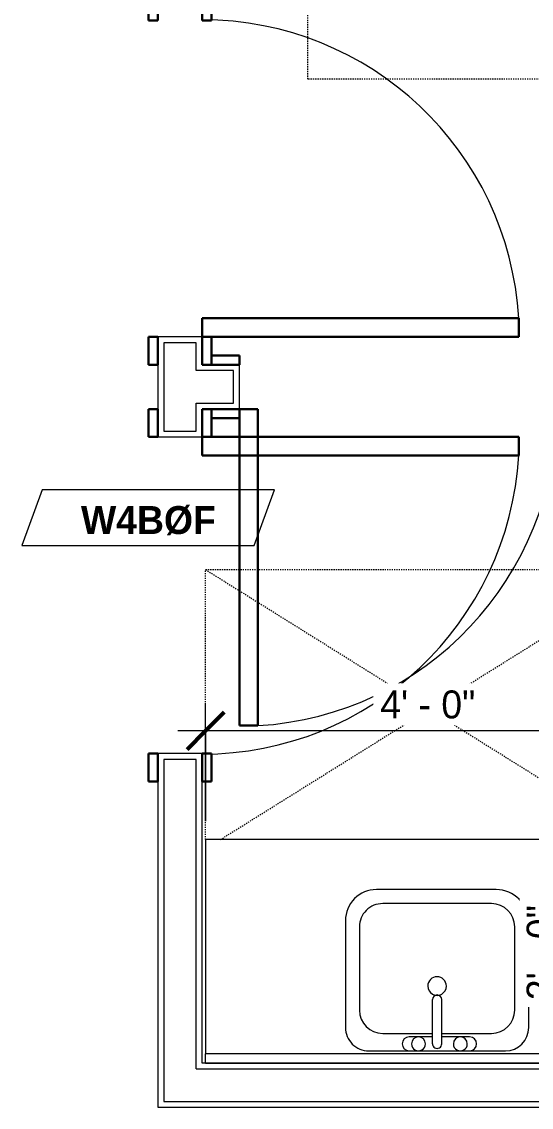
# Model space of a CAD drawing. Header units: inches. Extents: x -4010 to -1814, y 9846 to 12241.
# Drawn here: x -3614.5 to -3559.8, y 11838.6 to 11955.2 of the extents above; entities that cross this region are included whole.
import ezdxf

# ---------------------------------------------------------------- set-up
doc = ezdxf.new("R2010")
doc.units = ezdxf.units.IN
doc.header["$MEASUREMENT"] = 0
doc.linetypes.add('Dash', pattern=[0.25, 0.125, -0.125])
for name, color, linetype, lineweight in [('A-ANNO-DIMS', 211, 'Continuous', 9), ('A-ANNO-DIMS-32', 211, 'Continuous', 9), ('A-DOOR-3', 31, 'Continuous', 9), ('A-DOOR-4', 31, 'Continuous', 30), ('A-DOOR-FRAM-3', 31, 'Continuous', 30), ('A-GENM', 5, 'Continuous', 9), ('A-GENM-HDLN', 13, 'Dash', 9), ('A-WALL', 113, 'Continuous', 18), ('A-WALL-3', 113, 'Continuous', 9), ('A-WALL-IDEN', 211, 'Continuous', 9), ('I-FURN', 30, 'Continuous', 9), ('I-FURN-HDLN', 30, 'Dash', 9), ('P-SANR-FIXT', 6, 'Continuous', 9), ('Q-CASE', 31, 'Continuous', 9)]:
    doc.layers.add(name, color=color, linetype=linetype, lineweight=lineweight)
doc.styles.add('Century Gothic', font='ufonts.com_century-gothic.ttf', dxfattribs={"height": 3})
doc.styles.add('Century Gothic_B_1', font='GOTHICB.TTF', dxfattribs={"height": 3})
doc.dimstyles.new('OD_1__HACK_2', dxfattribs={"dimscale": 12, "dimtxt": 3.132505, "dimasz": 0.333333, "dimexe": 0.25, "dimexo": 0.166667, "dimgap": 0.041667, "dimtad": 1, "dimdec": 4, "dimrnd": 0.0625, "dimzin": 3, "dimdsep": 46, "dimlunit": 4, "dimtxsty": 'Century Gothic', "dimblk1": 'OBLIQUE', "dimblk2": 'OBLIQUE', "dimsah": 1, "dimcen": 0.09, "dimdle": 0.25, "dimazin": 0, "dimtfac": 1, "dimtdec": 4, "dimtix": 1, "dimtmove": 0, "dimatfit": 3, "dimfxl": 1, "dimtvp": 1, "dimtfill": 1, "dimfrac": 2, "dimtolj": 1, "dimtzin": 0, "dimarcsym": 2})

# ---------------------------------------------------------------- blocks, each defined once
blk = doc.blocks.new('Bed-Standard - King 78_ x 80_-3761489-UNIT PLANS - 1ST FLOOR')
at = {"layer": 'I-FURN-HDLN'}
for p, q in [((-64.31, 77.8), (67.69, 77.8)), ((-64.31, 30.64), (-64.31, 77.8))]:
    blk.add_line(p, q, dxfattribs=at)
blk = doc.blocks.new('SWING - SINGLE - FLUSH - 2-10 x 6-8 - PRIVACY-3199405-UNIT PLANS - 1ST FLOOR')
at = {"layer": 'A-DOOR-3'}
blk.add_arc((17, -2.37), 34.07, 180, 266.6343, dxfattribs=at)
at = {"layer": 'A-DOOR-4'}
for p, q in [((15, -2.37), (15, -36.38)), ((17, -2.37), (15, -2.37)), ((17, -2.37), (17, -36.38)), ((17, -36.38), (15, -36.38))]:
    blk.add_line(p, q, dxfattribs=at)
at = {"layer": 'A-DOOR-FRAM-3'}
for p, q in [((-20, 2.38), (-20, 3.38)), ((-20, 3.38), (-17, 3.38)), ((-17, 2.38), (-20, 2.38)), ((-17, 3.38), (-17, 2.38)), ((17, 2.38), (17, 3.38)), ((17, 3.38), (20, 3.38)), ((20, 2.38), (17, 2.38)), ((20, 3.38), (20, 2.38)), ((-20, -2.37), (-17, -2.37)), ((-20, -3.37), (-20, -2.37)), ((-17, -3.37), (-20, -3.37)), ((-17, -2.37), (-17, -3.37)), ((17, -2.37), (20, -2.37)), ((17, -3.37), (17, -2.37)), ((20, -3.37), (17, -3.37)), ((20, -2.37), (20, -3.37))]:
    blk.add_line(p, q, dxfattribs=at)
blk = doc.blocks.new('SWING - SINGLE - FLUSH - 2-10 x 6-8 - PRIVACY-3199407-UNIT PLANS - 1ST FLOOR')
at = {"layer": 'A-DOOR-3'}
blk.add_arc((17, 2.37), 34.07, 93.3657, 180, dxfattribs=at)
at = {"layer": 'A-DOOR-4'}
for p, q in [((15, 2.37), (15, 36.38)), ((17, 36.38), (15, 36.38)), ((17, 2.37), (17, 36.38)), ((17, 2.37), (15, 2.37))]:
    blk.add_line(p, q, dxfattribs=at)
at = {"layer": 'A-DOOR-FRAM-3'}
for p, q in [((-17, 3.37), (-20, 3.37)), ((-20, 3.37), (-20, 2.37)), ((-20, 2.37), (-17, 2.37)), ((-17, 2.37), (-17, 3.37)), ((20, 3.37), (17, 3.37)), ((17, 3.37), (17, 2.37)), ((17, 2.37), (20, 2.37)), ((20, 2.37), (20, 3.37)), ((-17, -2.38), (-20, -2.38)), ((-20, -2.38), (-20, -3.38)), ((-20, -3.38), (-17, -3.38)), ((-17, -3.38), (-17, -2.38)), ((20, -2.38), (17, -2.38)), ((17, -2.38), (17, -3.38)), ((17, -3.38), (20, -3.38)), ((20, -3.38), (20, -2.38))]:
    blk.add_line(p, q, dxfattribs=at)
blk = doc.blocks.new('M_Sink Vanity-Square - 500 x 440mm-1352614-UNIT PLANS - 1ST FLOOR')
at = {"layer": 'P-SANR-FIXT'}
for p, q in [((7.96, 7.09), (-6.72, 7.09)), ((3.62, 7.09), (-2.88, 7.09)), ((0.12, 6.33), (0.12, 1.59)), ((1.12, 6.33), (1.12, 1.59)), ((0.12, 5.22), (-5.22, 5.22)), ((-2.88, 5.59), (0.12, 5.59)), ((1.12, 5.59), (3.62, 5.59)), ((6.46, 5.22), (1.12, 5.22)), ((-9.22, 4.59), (-9.22, -6.73)), ((10.46, -6.91), (10.46, 4.59)), ((-7.72, 2.72), (-7.72, -6.23)), ((8.96, -6.23), (8.96, 2.72)), ((-5.22, -8.73), (6.46, -8.73)), ((-5.72, -10.23), (7.14, -10.23))]:
    blk.add_line(p, q, dxfattribs=at)
for centre, radius, start, end in [((-6.72, 4.59), 2.5, 90, 180), ((-2.88, 6.34), 0.75, 90, 270), ((-1.88, 6.34), 0.75, 360, 180), ((2.62, 6.34), 0.75, 360, 180), ((3.62, 6.34), 0.75, 270, 90), ((7.96, 4.59), 2.5, 360, 90), ((-1.88, 6.34), 0.75, 180, 0), ((0.62, 6.33), 0.5, 360, 180), ((2.62, 6.34), 0.75, 180, 360), ((-5.22, 2.72), 2.5, 90, 180), ((6.46, 2.72), 2.5, 0, 90), ((0.62, 1.59), 0.5, 180, 0), ((0.62, 0.13), 1, 360, 180), ((0.62, 0.13), 1, 180, 0), ((-5.72, -6.73), 3.5, 180, 270), ((-5.22, -6.23), 2.5, 180, 270), ((6.46, -6.23), 2.5, 270, 0), ((7.14, -6.91), 3.32, 270, 0)]:
    blk.add_arc(centre, radius, start, end, dxfattribs=at)
blk = doc.blocks.new('Bath Vanity - Bath Vanity 48_-2551079-UNIT PLANS - 1ST FLOOR')
at = {"layer": 'Q-CASE'}
for p, q in [((-23.26, -1), (-23.26, -24)), ((24.74, -24), (24.74, -1)), ((-23.26, -24), (24.74, -24))]:
    blk.add_line(p, q, dxfattribs=at)
blk = doc.blocks.new('ADA Clearances - 30_x48_-V68-UNIT PLANS - 1ST FLOOR')
at = {"layer": 'A-GENM-HDLN'}
for p, q in [((15, 24), (-14, -22.41)), ((-14, 24), (-7.75, 24)), ((-4.75, 24), (15, 24)), ((15, 24), (15, -24)), ((-14, 22.41), (15, -24)), ((15, -24), (-14, -24))]:
    blk.add_line(p, q, dxfattribs=at)
blk = doc.blocks.new('BATHROOM MIRROR - BATHROOM MIRROR 48_-3124766-UNIT PLANS - 1ST FLOOR')
at = {"layer": 'Q-CASE'}
for p, q in [((24.74, 24), (-23.26, 24)), ((-23.26, 23), (-23.26, 24)), ((24.74, 24), (24.74, 23)), ((-23.26, 23), (24.74, 23))]:
    blk.add_line(p, q, dxfattribs=at)
blk = doc.blocks.new('DIMBLOCK53-UNIT PLANS - 1ST FLOOR')
at = {"layer": 'A-ANNO-DIMS-32'}
for p, q in [((-3594.77, 11869.36), (-3594.77, 11882.04)), ((-3546.77, 11869.36), (-3546.77, 11882.04)), ((-3543.77, 11879.04), (-3597.77, 11879.04)), ((-3594.77, 11879.04), (-3594.77, 11869.36)), ((-3546.77, 11879.04), (-3546.77, 11869.36))]:
    blk.add_line(p, q, dxfattribs=at)
at = {"layer": 'A-ANNO-DIMS-32', "lineweight": 50}
for p, q in [((-3594.77, 11879.04), (-3592.77, 11881.04)), ((-3546.77, 11879.04), (-3544.77, 11881.04)), ((-3594.77, 11879.04), (-3596.77, 11877.04)), ((-3546.77, 11879.04), (-3548.77, 11877.04))]:
    blk.add_line(p, q, dxfattribs=at)
at = {"layer": 'A-ANNO-DIMS-32', "color": 0, "insert": (-3576.02, 11883.39), "char_height": 3, "width": 12.5897, "attachment_point": 1, "line_spacing_factor": 0.984502, "style": 'Century Gothic', "bg_fill": 3, "box_fill_scale": 1.25, "bg_fill_color": 256, "bg_fill_true_color": 13158600, "bg_fill_transparency": 0}
blk.add_mtext('4\' - 0"', dxfattribs=at)
blk = doc.blocks.new('_Oblique')
at = {"color": 0, "linetype": 'ByBlock', "lineweight": -2}
blk.add_line((-0.5, -0.5), (0.5, 0.5), dxfattribs=at)
blk = doc.blocks.new('DIMBLOCK54-UNIT PLANS - 1ST FLOOR')
at = {"layer": 'A-ANNO-DIMS-32'}
for p, q in [((-3555.95, 11870.36), (-3555.95, 11840.36)), ((-3555.12, 11867.36), (-3558.95, 11867.36)), ((-3555.95, 11867.36), (-3555.12, 11867.36)), ((-3555.12, 11843.36), (-3558.95, 11843.36)), ((-3555.95, 11843.36), (-3555.12, 11843.36))]:
    blk.add_line(p, q, dxfattribs=at)
at = {"layer": 'A-ANNO-DIMS-32', "lineweight": 50}
for p, q in [((-3555.95, 11867.36), (-3557.95, 11869.36)), ((-3555.95, 11867.36), (-3553.95, 11865.36)), ((-3555.95, 11843.36), (-3557.95, 11845.36)), ((-3555.95, 11843.36), (-3553.95, 11841.36))]:
    blk.add_line(p, q, dxfattribs=at)
at = {"layer": 'A-ANNO-DIMS-32', "color": 0, "insert": (-3560.3, 11850.12), "char_height": 3, "width": 12.5897, "attachment_point": 1, "rotation": 90, "line_spacing_factor": 0.984502, "style": 'Century Gothic', "bg_fill": 3, "box_fill_scale": 1.25, "bg_fill_color": 256, "bg_fill_true_color": 13158600, "bg_fill_transparency": 0}
blk.add_mtext('2\' - 0"', dxfattribs=at)
blk = doc.blocks.new('Wall Tag - Arch Wall-3956453-UNIT PLANS - 1ST FLOOR')
at = {"layer": 'A-WALL-IDEN'}
for p, q in [((-0.3561, 0.0937), (-0.4244, -0.0937)), ((0.4244, 0.0937), (-0.3561, 0.0937)), ((0.3561, -0.0937), (0.4244, 0.0937)), ((-0.4244, -0.0937), (0.3561, -0.0937))]:
    blk.add_line(p, q, dxfattribs=at)

msp = doc.modelspace()

# ---------------------------------------------------------------- linework, layer by layer
at = {"layer": 'A-WALL'}
for p, q in [((-3595.77374, 11920.7394), (-3599.27374, 11920.7394)), ((-3599.27374, 11920.7394), (-3599.27374, 11911.2394)), ((-3595.77374, 11917.7394), (-3595.77374, 11920.7394)), ((-3591.77374, 11917.7394), (-3595.77374, 11917.7394)), ((-3591.77374, 11914.2394), (-3591.77374, 11917.7394)), ((-3595.77374, 11911.2394), (-3595.77374, 11914.2394)), ((-3595.77374, 11914.2394), (-3591.77374, 11914.2394)), ((-3599.27374, 11911.2394), (-3595.77374, 11911.2394)), ((-3595.77374, 11875.9894), (-3599.27374, 11875.9894)), ((-3599.27374, 11875.9894), (-3599.27374, 11839.2394)), ((-3595.77374, 11842.7394), (-3595.77374, 11875.9894)), ((-3595.77374, 11842.7394), (-3467.96124, 11842.7394)), ((-3599.27374, 11839.2394), (-3467.96124, 11839.2394))]:
    msp.add_line(p, q, dxfattribs=at)
at = {"layer": 'A-WALL-3'}
for p, q in [((-3595.14874, 11921.3644), (-3599.89874, 11921.3644)), ((-3599.89874, 11921.3644), (-3599.89874, 11910.6144)), ((-3595.14874, 11918.3644), (-3595.14874, 11921.3644)), ((-3591.14874, 11918.3644), (-3595.14874, 11918.3644)), ((-3591.14874, 11913.6144), (-3591.14874, 11918.3644)), ((-3595.14874, 11910.6144), (-3595.14874, 11913.6144)), ((-3595.14874, 11913.6144), (-3591.14874, 11913.6144)), ((-3599.89874, 11910.6144), (-3595.14874, 11910.6144)), ((-3595.14874, 11876.6144), (-3599.89874, 11876.6144)), ((-3599.89874, 11876.6144), (-3599.89874, 11838.6144)), ((-3595.14874, 11843.3644), (-3595.14874, 11876.6144)), ((-3508.48515, 11843.3644), (-3595.14874, 11843.3644)), ((-3599.89874, 11838.6144), (-3467.96124, 11838.6144))]:
    msp.add_line(p, q, dxfattribs=at)

# ---------------------------------------------------------------- block references
at = {"layer": 'A-DOOR-3'}
for name, p, rotation in [('SWING - SINGLE - FLUSH - 2-10 x 6-8 - PRIVACY-3199407-UNIT PLANS - 1ST FLOOR', (-3597.52374, 11938.3644), 270), ('SWING - SINGLE - FLUSH - 2-10 x 6-8 - PRIVACY-3199407-UNIT PLANS - 1ST FLOOR', (-3574.14874, 11915.9894), 180), ('SWING - SINGLE - FLUSH - 2-10 x 6-8 - PRIVACY-3199405-UNIT PLANS - 1ST FLOOR', (-3597.52374, 11893.6144), 90)]:
    msp.add_blockref(name, p, dxfattribs=dict(at, rotation=rotation))
at = {"layer": 'A-GENM', "rotation": 90.00000000013453}
msp.add_blockref('ADA Clearances - 30_x48_-V68-UNIT PLANS - 1ST FLOOR', (-3570.77374, 11881.36899), dxfattribs=at)
at = {"layer": 'A-WALL-IDEN', "xscale": 31.99999999999999, "yscale": 31.99999999999999, "zscale": 31.99999999999999}
msp.add_blockref('Wall Tag - Arch Wall-3956453-UNIT PLANS - 1ST FLOOR', (-3600.94175, 11901.94506), dxfattribs=at)
at = {"layer": 'I-FURN', "rotation": 90.00000000003428}
msp.add_blockref('Bed-Standard - King 78_ x 80_-3761489-UNIT PLANS - 1ST FLOOR', (-3505.97865, 12013.37587), dxfattribs=at)
at = {"layer": 'P-SANR-FIXT', "rotation": 180}
msp.add_blockref('M_Sink Vanity-Square - 500 x 440mm-1352614-UNIT PLANS - 1ST FLOOR', (-3569.29425, 11851.76814), dxfattribs=at)
at = {"layer": 'Q-CASE', "rotation": 180}
for name, p in [('Bath Vanity - Bath Vanity 48_-2551079-UNIT PLANS - 1ST FLOOR', (-3570.03603, 11843.3644)), ('BATHROOM MIRROR - BATHROOM MIRROR 48_-3124766-UNIT PLANS - 1ST FLOOR', (-3570.03603, 11867.36899))]:
    msp.add_blockref(name, p, dxfattribs=at)

# ---------------------------------------------------------------- texts
at = {"layer": 'A-WALL-IDEN', "insert": (-3608.15767, 11903.19259), "char_height": 3, "width": 17.372, "attachment_point": 1, "style": 'Century Gothic_B_1'}
msp.add_mtext('W4BØF', dxfattribs=at)

# ---------------------------------------------------------------- next in the draw order: dimensions: what is measured, and where the dimension line sits
at = {"layer": 'A-ANNO-DIMS'}
dim = msp.add_linear_dim(base=(-3594.77374, 11879.04296), p1=(-3546.77374, 11867.3644), p2=(-3594.77374, 11867.3644), angle=0, dimstyle='OD_1__HACK_2', override={"dimpost": '<>', "dimfxl": 48}, dxfattribs=at)
dim.commit()
dim.dimension.update_dxf_attribs({"geometry": 'DIMBLOCK53-UNIT PLANS - 1ST FLOOR', "text_midpoint": (-3570.77374, 11881.11842)})

# ---------------------------------------------------------------- next in the draw order: dimensions: what is measured, and where the dimension line sits
dim = msp.add_linear_dim(base=(-3555.95019, 11843.3644), p1=(-3553.12176, 11867.3644), p2=(-3553.12176, 11843.3644), angle=90, dimstyle='OD_1__HACK_2', override={"dimpost": '<>', "dimfxl": 24}, dxfattribs=at)
dim.commit()
dim.dimension.update_dxf_attribs({"geometry": 'DIMBLOCK54-UNIT PLANS - 1ST FLOOR', "text_midpoint": (-3558.02565, 11855.3644)})

doc.saveas('drawing.dxf')
